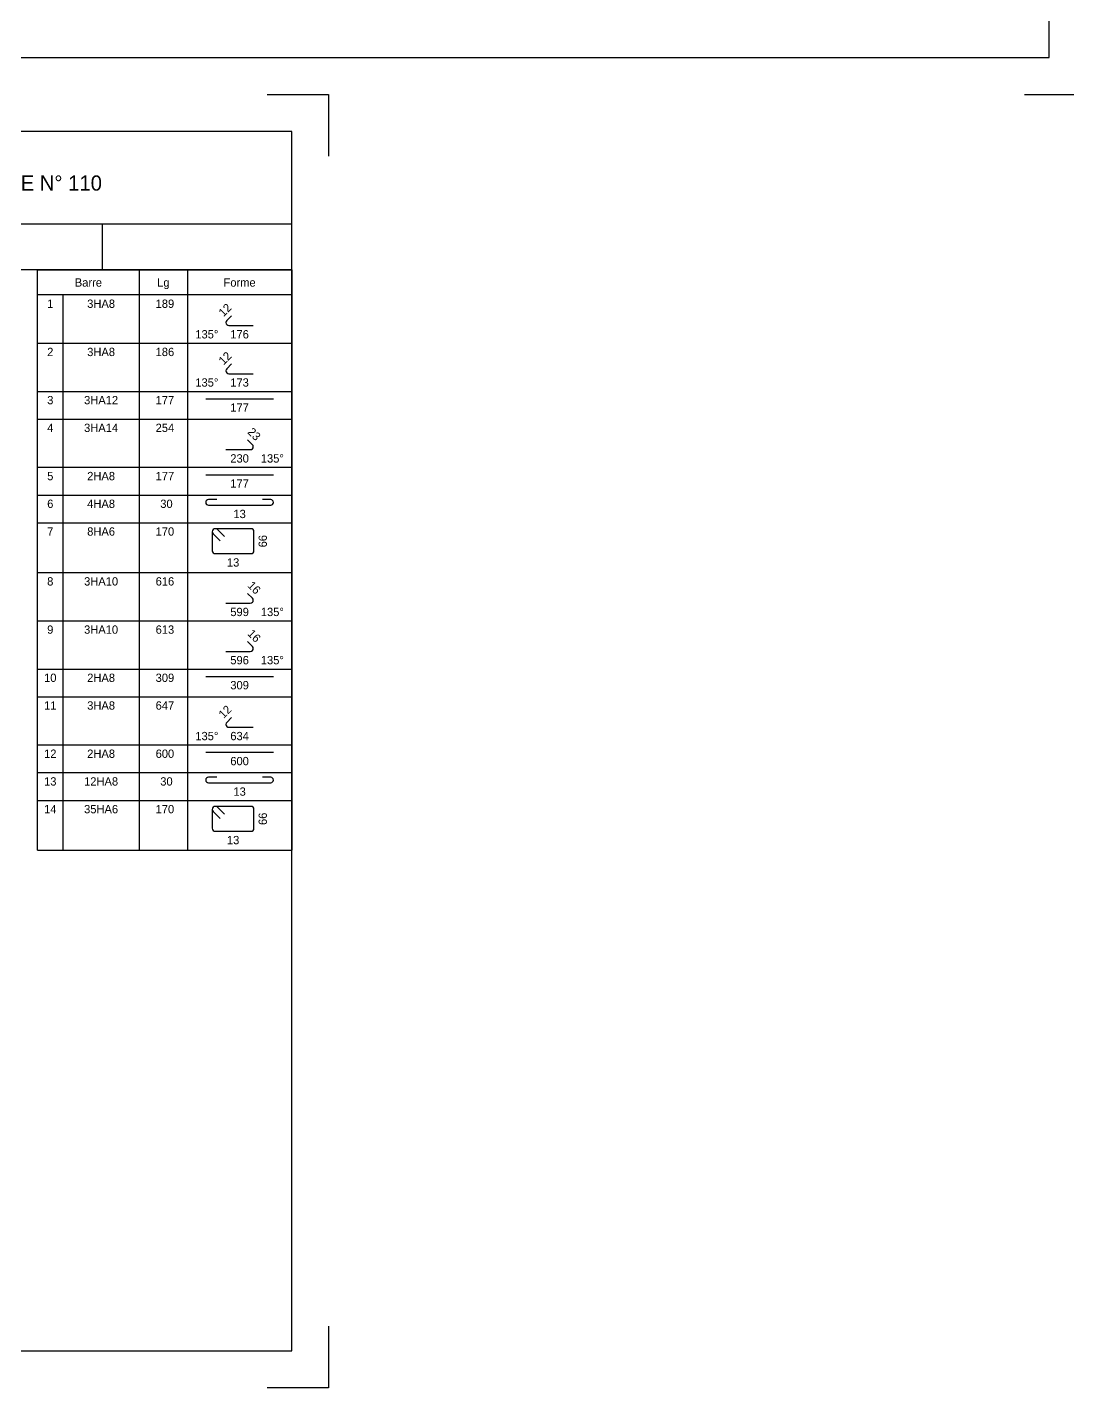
# Model space of a CAD drawing. Header units: metres. Extents: x -5618 to 118954, y -306 to 4637.
# Drawn here: x 112442 to 113005, y -96 to 640 of the extents above; entities that cross this region are included whole.
import ezdxf
from ezdxf.enums import TextEntityAlignment as Align

# ---------------------------------------------------------------- set-up
doc = ezdxf.new("R2010")
doc.units = ezdxf.units.M
doc.layers.add('173', color=7, linetype='Continuous')

msp = doc.modelspace()

# ---------------------------------------------------------------- linework, layer by layer
for p, q in [((112380.14, 533.84), (112584.99, 533.84)), ((112482.47, 533.84), (112482.47, 508.87))]:
    msp.add_line(p, q)
for points in [[(111635.08, 1573.71), (111635.08, 623.81), (112994.95, 623.81), (112994.95, 1573.71)], [(111635.08, 583.81), (111635.08, -76.12), (112584.99, -76.12), (112584.99, 583.81)]]:
    msp.add_lwpolyline(points, close=True)
for points in [[(112981.61, 603.81), (113014.94, 603.81), (113014.94, 637.14)], [(112571.66, 603.81), (112604.99, 603.81), (112604.99, 570.48)], [(112584.99, 508.87), (111635.08, 508.87)], [(112604.99, -62.79), (112604.99, -96.12), (112571.66, -96.12)]]:
    msp.add_lwpolyline(points)
at = {"layer": '173', "color": 173}
for points in [[(112447.49, 194.82), (112447.49, 508.87), (112584.99, 508.87), (112584.99, 194.82)], [(112502.49, 508.87), (112502.49, 194.82)], [(112528.61, 508.87), (112528.61, 194.82)], [(112584.99, 495.37), (112447.49, 495.37)], [(112461.24, 495.37), (112461.24, 194.82)], [(112549.43, 480.4), (112549.43, 480.4)], [(112552.49, 484.11), (112549.88, 481.5)], [(112550.99, 478.83), (112564.18, 478.83)], [(112447.49, 469.28), (112584.99, 469.28)], [(112552.49, 458.02), (112549.88, 455.41)], [(112549.43, 454.3), (112549.43, 454.3)], [(112550.99, 452.74), (112564.18, 452.74)], [(112447.49, 443.19), (112584.99, 443.19)], [(112538.48, 439.19), (112575.12, 439.19)], [(112447.49, 428.19), (112584.99, 428.19)], [(112563.72, 414.32), (112561.11, 416.93)], [(112564.18, 413.21), (112564.18, 413.21)], [(112549.43, 411.65), (112562.61, 411.65)], [(112447.49, 402.09), (112584.99, 402.09)], [(112538.48, 398.09), (112575.12, 398.09)], [(112447.49, 387.09), (112584.99, 387.09)], [(112538.48, 383.09), (112538.48, 383.09)], [(112544.48, 384.59), (112539.98, 384.59)], [(112573.62, 384.59), (112569.12, 384.59)], [(112575.12, 383.09), (112575.12, 383.09)], [(112539.98, 381.59), (112573.62, 381.59)], [(112447.49, 372.09), (112584.99, 372.09)], [(112543.65, 368.84), (112543.65, 368.84)], [(112562.96, 368.84), (112543.65, 368.84)], [(112548.61, 364.55), (112544.79, 368.37)], [(112542.03, 367.22), (112542.03, 356.96)], [(112542.03, 367.22), (112542.03, 367.22)], [(112542.5, 366.08), (112546.32, 362.26)], [(112564.58, 356.96), (112564.58, 367.22)], [(112543.65, 355.34), (112562.96, 355.34)], [(112447.49, 345.09), (112584.99, 345.09)], [(112563.72, 331.23), (112561.11, 333.83)], [(112549.43, 328.55), (112562.61, 328.55)], [(112564.18, 330.12), (112564.18, 330.12)], [(112447.49, 319), (112584.99, 319)], [(112549.43, 302.46), (112562.61, 302.46)], [(112563.72, 305.13), (112561.11, 307.74)], [(112564.18, 304.03), (112564.18, 304.03)], [(112447.49, 292.91), (112584.99, 292.91)], [(112538.48, 288.91), (112575.12, 288.91)], [(112447.49, 277.91), (112584.99, 277.91)], [(112552.49, 266.65), (112549.88, 264.04)], [(112549.43, 262.93), (112549.43, 262.93)], [(112550.99, 261.37), (112564.18, 261.37)], [(112447.49, 251.82), (112584.99, 251.82)], [(112538.48, 247.82), (112575.12, 247.82)], [(112447.49, 236.82), (112584.99, 236.82)], [(112538.48, 232.82), (112538.48, 232.82)], [(112544.48, 234.32), (112539.98, 234.32)], [(112539.98, 231.32), (112573.62, 231.32)], [(112573.62, 234.32), (112569.12, 234.32)], [(112575.12, 232.82), (112575.12, 232.82)], [(112447.49, 221.82), (112584.99, 221.82)], [(112542.03, 216.95), (112542.03, 206.69)], [(112542.03, 216.95), (112542.03, 216.95)], [(112542.5, 215.8), (112546.32, 211.98)], [(112543.65, 218.57), (112543.65, 218.57)], [(112562.96, 218.57), (112543.65, 218.57)], [(112548.61, 214.27), (112544.79, 218.09)], [(112564.58, 206.69), (112564.58, 216.95)], [(112543.65, 205.07), (112562.96, 205.07)], [(112447.49, 194.82), (112584.99, 194.82)]]:
    msp.add_lwpolyline(points, dxfattribs=at)
for centre, radius, start, end in [((112550.99, 480.4), 1.57, 135, 180), ((112550.99, 480.4), 1.57, 180, 270), ((112550.99, 454.3), 1.57, 135, 180), ((112550.99, 454.3), 1.57, 180, 270), ((112562.61, 413.21), 1.57, 270, 0), ((112562.61, 413.21), 1.57, 0, 45), ((112539.98, 383.09), 1.5, 90, 180), ((112539.98, 383.09), 1.5, 180, 270), ((112573.62, 383.09), 1.5, 0, 90), ((112573.62, 383.09), 1.5, 270, 0), ((112543.65, 367.22), 1.62, 90, 180), ((112543.65, 367.22), 1.62, 45, 90), ((112562.96, 367.22), 1.62, 0, 90), ((112543.65, 367.22), 1.62, 180, 225), ((112543.65, 356.96), 1.62, 180, 270), ((112562.96, 356.96), 1.62, 270, 0), ((112562.61, 330.12), 1.57, 270, 0), ((112562.61, 330.12), 1.57, 0, 45), ((112562.61, 304.03), 1.57, 270, 0), ((112562.61, 304.03), 1.57, 0, 45), ((112550.99, 262.93), 1.57, 135, 180), ((112550.99, 262.93), 1.57, 180, 270), ((112539.98, 232.82), 1.5, 90, 180), ((112539.98, 232.82), 1.5, 180, 270), ((112573.62, 232.82), 1.5, 0, 90), ((112573.62, 232.82), 1.5, 270, 0), ((112543.65, 216.95), 1.62, 90, 180), ((112543.65, 216.95), 1.62, 180, 225), ((112543.65, 216.95), 1.62, 45, 90), ((112562.96, 216.95), 1.62, 0, 90), ((112543.65, 206.69), 1.62, 180, 270), ((112562.96, 206.69), 1.62, 270, 0)]:
    msp.add_arc(centre, radius, start, end, dxfattribs=at)

# ---------------------------------------------------------------- texts
at = {"linetype": 'ByBlock', "lineweight": -3, "ltscale": 4.5}
msp.add_text('FEUILLE N° 110', height=8.2, dxfattribs=at).set_placement((112401.14, 551.84))
at = {"layer": '173', "color": 173}
for s, p in [('Barre', (112474.99, 502.12)), ('Lg', (112515.55, 502.12)), ('Forme', (112556.8, 502.12))]:
    msp.add_text(s, height=4.5, dxfattribs=at).set_placement(p, align=Align.MIDDLE_CENTER)
for s, p in [('1', (112454.36, 492.87)), ('3HA8', (112481.86, 492.87)), (' 189', (112515.55, 492.87)), ('176', (112556.8, 476.33)), ('2', (112454.36, 466.78)), ('3HA8', (112481.86, 466.78)), (' 186', (112515.55, 466.78)), ('173', (112556.8, 450.24)), ('3', (112454.36, 440.69)), ('3HA12', (112481.86, 440.69)), (' 177', (112515.55, 440.69)), ('177', (112556.8, 436.69)), ('4', (112454.36, 425.69)), ('3HA14', (112481.86, 425.69)), (' 254', (112515.55, 425.69)), ('230', (112556.8, 409.15)), ('5', (112454.36, 399.59)), ('2HA8', (112481.86, 399.59)), (' 177', (112515.55, 399.59)), ('177', (112556.8, 395.59)), ('6', (112454.36, 384.59)), ('4HA8', (112481.86, 384.59)), ('  30', (112515.55, 384.59)), ('13', (112556.8, 379.09)), ('7', (112454.36, 369.59)), ('8HA6', (112481.86, 369.59)), (' 170', (112515.55, 369.59)), ('13', (112553.3, 352.84)), ('8', (112454.36, 342.59)), ('3HA10', (112481.86, 342.59)), (' 616', (112515.55, 342.59)), ('599', (112556.8, 326.05)), ('9', (112454.36, 316.5)), ('3HA10', (112481.86, 316.5)), (' 613', (112515.55, 316.5)), ('596', (112556.8, 299.96)), ('10', (112454.36, 290.41)), ('2HA8', (112481.86, 290.41)), (' 309', (112515.55, 290.41)), ('309', (112556.8, 286.41)), ('11', (112454.36, 275.41)), ('3HA8', (112481.86, 275.41)), (' 647', (112515.55, 275.41)), ('634', (112556.8, 258.87)), ('12', (112454.36, 249.32)), ('2HA8', (112481.86, 249.32)), (' 600', (112515.55, 249.32)), ('600', (112556.8, 245.32)), ('13', (112454.36, 234.32)), ('12HA8', (112481.86, 234.32)), ('  30', (112515.55, 234.32)), ('13', (112556.8, 228.82)), ('14', (112454.36, 219.32)), ('35HA6', (112481.86, 219.32)), (' 170', (112515.55, 219.32)), ('13', (112553.3, 202.57))]:
    msp.add_text(s, height=4.5, dxfattribs=at).set_placement(p, align=Align.TOP_CENTER)
for p in [(112548.12, 483.27), (112548.12, 457.18), (112548.12, 265.81)]:
    msp.add_text('12', height=4.5, rotation=45, dxfattribs=at).set_placement(p)
for p in [(112545.3, 476.33), (112545.3, 450.24), (112545.3, 258.87)]:
    msp.add_text('135°', height=4.5, dxfattribs=at).set_placement(p, align=Align.TOP_RIGHT)
for s, p in [('23', (112565.48, 416.09)), ('16', (112565.48, 332.99)), ('16', (112565.48, 306.9))]:
    msp.add_text(s, height=4.5, rotation=315, dxfattribs=at).set_placement(p, align=Align.RIGHT)
for p in [(112568.3, 409.15), (112568.3, 326.05), (112568.3, 299.96)]:
    msp.add_text('135°', height=4.5, dxfattribs=at).set_placement(p, align=Align.TOP_LEFT)
for p in [(112567.08, 362.09), (112567.08, 211.82)]:
    msp.add_text('66', height=4.5, rotation=90, dxfattribs=at).set_placement(p, align=Align.TOP_CENTER)

doc.saveas('drawing.dxf')
